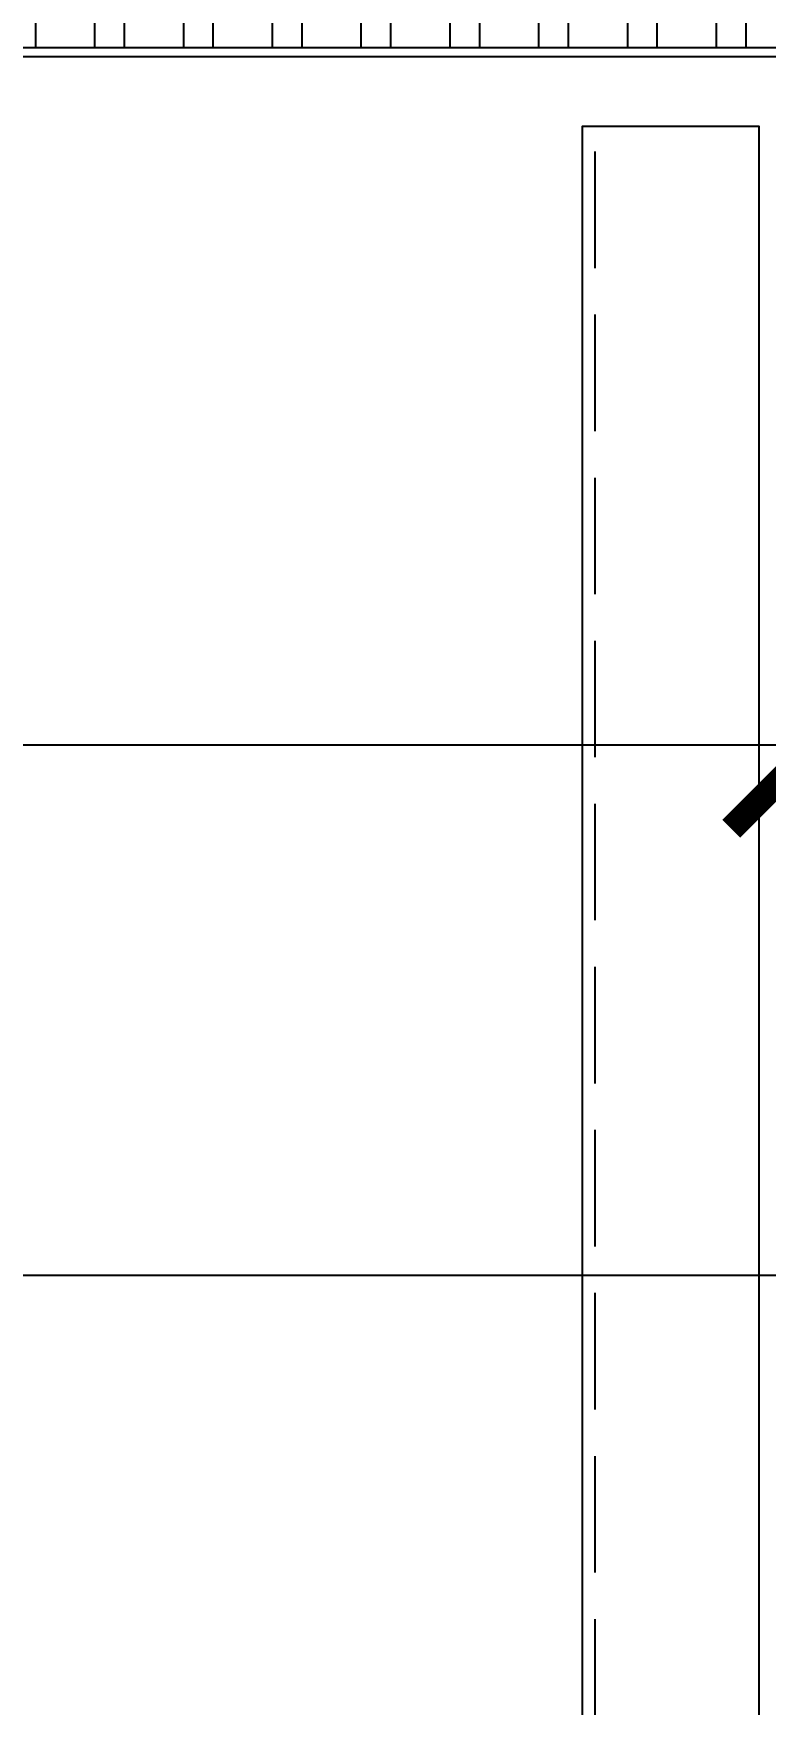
# Model space of a CAD drawing. Extents: x -8792 to 174344, y -43961 to 62816.
# Drawn here: x 122779 to 122857.5, y -10463.2 to -10283.9 of the extents above; entities that cross this region are included whole.
import ezdxf
from ezdxf.xclip import XClip

# ---------------------------------------------------------------- set-up
doc = ezdxf.new("R2010")
doc.units = 0
doc.header["$LTSCALE"] = 50
doc.header["$XCLIPFRAME"] = 0
for name, pattern in [('DASH', [0.35, 0.25, -0.1]), ('DOT2', [0.125, 0, -0.125]), ('HIDDEN', [0.375, 0.25, -0.125])]:
    doc.linetypes.add(name, pattern=pattern)
for name, color, linetype in [('#标注', 1, 'Continuous'), ('#虚线', 8, 'HIDDEN'), ('#铝型材', 3, 'Continuous'), ('#铝板', 2, 'Continuous'), ('A-FLOR-OTLN', 4, 'DOT2'), ('TC', 251, 'Continuous'), ('吊顶', 7, 'Continuous')]:
    doc.layers.add(name, color=color, linetype=linetype)
doc.styles.add('JHZX', font='jrs.shx', dxfattribs={"width": 0.6, "bigfont": 'jhz.shx'})
doc.dimstyles.new('JZBZ-12', dxfattribs={"dimscale": 12, "dimtxt": 3, "dimasz": 1.5, "dimexe": 1, "dimexo": 1, "dimgap": 0.5, "dimtad": 1, "dimdec": 0, "dimdsep": 46, "dimtxsty": 'JHZX', "dimblk1": 'ARCHTICK', "dimblk2": 'ARCHTICK', "dimsah": 1, "dimcen": 0, "dimclrd": 1, "dimclre": 1, "dimclrt": 2, "dimadec": 3, "dimazin": 2, "dimtfac": 1, "dimtdec": 0, "dimtix": 1, "dimtmove": 0, "dimatfit": 3, "dimfxl": 0, "dimtolj": 1, "dimlwd": -1, "dimlwe": -1, "dimarcsym": 0})

# ---------------------------------------------------------------- blocks, each defined once
blk = doc.blocks.new('A$Cbd8d7c8c')
at = {"layer": 'A-FLOR-OTLN', "color": 8}
blk.add_lwpolyline([(-22721.24937731028, -15689.86968211655), (-43719.41647269274, -33393.16188598087, 0.413755730742382), (-43991.60535459826, -36560.98194338084, 0.1896724665796431), (122158.1740942716, -126683.0426204044, 0.414786072981368), (124666.0152100509, -124719.4948140864), (133885.1673546026, -48361.88285301649, 0.379931253570586), (116453.2507597166, -23207.94787260017, 0.2364517045148016)], format="xyb", dxfattribs=at)
at = {"layer": '吊顶', "const_width": 3}
blk.add_lwpolyline([(36525.16269515478, -42886.23891143122, 0.056654023901928), (31389.80361110461, -41079.322920529), (30859.08537955373, -40957.77536884585, -0.1125361045485018), (21289.4537036519, -36343.71662567847, -0.0289167358602449), (3039.011338204145, -19971.01165417739, 0.4135317777718731), (-633.6185435920488, -19953.37917324936), (-31397.94016679469, -50352.84389940772, 0.4147813061863365), (-31416.3285705545, -54033.31448566628, 0.1704916733923174), (123964.2830003048, -129414.7104053417, 0.4125640170375961), (126841.1750901889, -127143.2247624403), (136317.5030562885, -48655.55449670245, 1.269194860891986), (87076.80076918215, -54393.31561949174)], format="xyb", dxfattribs=at)
blk = doc.blocks.new('A$C4fdf1d9b')
at = {"layer": 'TC', "ltscale": 0.5}
h = blk.add_hatch(dxfattribs=at)
h.set_pattern_fill('ANSI32', color=256, scale=2, angle=225, style=0)
h.set_pattern_definition([(270, (2, -1757.500000156557), (9.525000000000002, -1.77635683940025e-15), []), (270, (-1.175001371419057, -1760.675001527918), (9.525000000000002, -1.77635683940025e-15), [])])
h.paths.add_polyline_path([(2, 67.49999984350143), (20, 49.49999984350143), (484.0003725878778, 72.49973735765889), (484.0001232803625, 91.50033447201713)])
h.paths.add_polyline_path([(151.0000000002328, -1449.000000000058), (169.000000000291, -1431.000000000058), (19, -1431.000000000058), (1, -1449.000000000058)])
h.paths.add_polyline_path([(300.9999999995343, -1649.000000000058), (318.9999999995343, -1631.000000000058), (168.9999999998254, -1631.000000000058), (150.9999999997672, -1649.000000000058)])
h.paths.add_polyline_path([(341.4995379747124, -1849.000005883368), (342.4997429589421, -1831.000008423165), (318.9999999997672, -1831.000008423194), (301.0000005903566, -1849.000005883368)])
h.paths.add_polyline_path([(359.5004362852633, -1831.000322590957), (359.5004365022469, -1849.00032520797), (2481.165297608241, -1849.000325207911), (2481.165297391271, -1831.000322588559)])
at = {"layer": '#铝板'}
blk.add_lwpolyline([(358.5004614342615, -1849.000016706083), (2483.999753115582, -1849.000634242781), (2483.999712674646, -1831.000636489538), (2484.999712674646, -1831.000634242781), (2484.999755362282, -1850.000634242781), (357.5004591875186, -1850.000033321488)], dxfattribs=at)
blk = doc.blocks.new('_ARCHTICK')
at = {"color": 0, "linetype": 'ByBlock', "const_width": 0.15}
blk.add_lwpolyline([(-0.5, -0.5), (0.5, 0.5)], dxfattribs=at)
blk = doc.blocks.new('*D184')
at = {"layer": '#标注', "color": 1, "ltscale": 10, "transparency": 16777216}
for p, q in [((120762.8691946794, -10298.39223781805), (120762.8691946794, -10372.24541785924)), ((122862.8690074866, -10305.89222346101), (122862.8690074866, -10372.24541785924)), ((120762.8691946794, -10360.24541785924), (122862.8690074866, -10360.24541785924))]:
    blk.add_line(p, q, dxfattribs=at)
at = {"layer": 'Defpoints', "color": 0, "ltscale": 10, "transparency": 16777216}
for p in [(120762.8691946794, -10286.39223781805), (122862.8690074866, -10293.89222346101), (122862.8690074866, -10360.24541785924)]:
    blk.add_point(p, dxfattribs=at)
at = {"layer": '#标注', "color": 1, "ltscale": 10, "transparency": 16777216, "xscale": 18, "yscale": 18, "zscale": 18, "rotation": 180}
blk.add_blockref('_ARCHTICK', (120762.8691946794, -10360.24541785924), dxfattribs=at)
at = {"layer": '#标注', "color": 1, "ltscale": 10, "transparency": 16777216, "xscale": 18, "yscale": 18, "zscale": 18}
blk.add_blockref('_ARCHTICK', (122862.8690074866, -10360.24541785924), dxfattribs=at)
at = {"layer": '#标注', "color": 2, "ltscale": 10, "transparency": 16777216, "insert": (121812.869101083, -10336.24541785924), "char_height": 36, "attachment_point": 5, "style": 'JHZX'}
blk.add_mtext('\\A1;VAL', dxfattribs=at)

msp = doc.modelspace()

# ---------------------------------------------------------------- linework, layer by layer
at = {"layer": '#虚线', "color": 8, "linetype": 'DASH'}
msp.add_line((122839.2604965899, -10991.56792230312), (122839.2604965899, -10293.89222346096), dxfattribs=at)
at = {"layer": '#铝型材', "ltscale": 10}
msp.add_lwpolyline([(122856.8604965899, -10991.56792230312), (122856.8604965899, -10293.89222346096), (122837.8604965899, -10293.89222346096), (122837.8604965899, -10991.56792230312)], dxfattribs=at)

# ---------------------------------------------------------------- block references
at = {"ltscale": 10}
ref = msp.add_blockref('A$Cbd8d7c8c', (22321.9819401807, 94074.68456757195), dxfattribs=at)
XClip(ref).set_block_clipping_path([(76291.00630252008, -72283.99184971683), (103268.9259821397, -47877.30861059863)])
at = {"color": 6, "ltscale": 10}
msp.add_blockref('A$C4fdf1d9b', (120412.8691946796, -8436.392223304443), dxfattribs=at)

# ---------------------------------------------------------------- dimensions: what is measured, and where the dimension line sits
at = {"layer": '#标注', "ltscale": 10}
dim = msp.add_linear_dim(base=(122862.8690074866, -10360.24541785924), p1=(120762.8691946794, -10286.39223781805), p2=(122862.8690074866, -10293.89222346101), text='VAL', dimstyle='JZBZ-12', dxfattribs=at)
dim.commit()
dim.dimension.update_dxf_attribs({"geometry": '*D184', "text_midpoint": (121812.869101083, -10336.24541785924)})

# ---------------------------------------------------------------- leaders
msp.add_leader([(122959.938725024, -10327.19789533551), (122959.938725024, -10417.19660733525), (122589.7092014778, -10417.19660733525)], dimstyle='JZBZ-12', dxfattribs=at)

doc.saveas('drawing.dxf')
